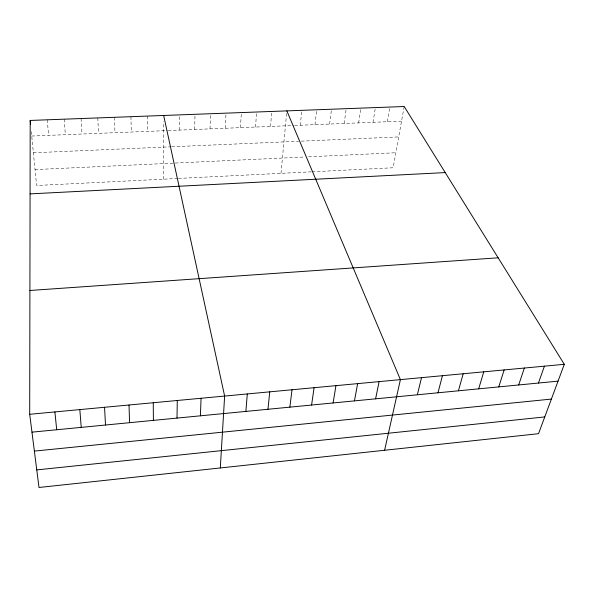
<?xml version="1.0" encoding="UTF-8"?>
<svg xmlns="http://www.w3.org/2000/svg" width="594" height="594" viewBox="0 0 594 594"><rect width="100%" height="100%" fill="white"/><g stroke="black" fill="none" stroke-linecap="round" stroke-linejoin="round"><path stroke-width="0.45" stroke-dasharray="2.97 2.23" d="M163.55 179.188L163.654 121.755M179.188 130.116L179.395 114.887M194.646 129.492L195.025 114.3M210.009 128.876L210.566 113.729M225.274 128.259L226.01 113.15M240.451 127.651L241.357 112.578M255.539 127.042L256.608 112.014M270.53 126.44L271.77 111.449M280.984 173.344L286.761 111.769M300.252 125.245L301.819 110.328M314.983 124.651L316.713 109.771M329.625 124.064L331.511 109.222M344.178 123.478L346.22 108.68M358.65 122.891L360.848 108.13M373.032 122.319L375.378 107.588M387.333 121.74L389.835 107.054M404.195 106.519L393.117 167.768L312.147 171.792M177.651 178.482L36.605 185.499L31.192 130.539M178.527 178.438L311.263 171.837M35.039 169.594L304.974 156.994M308.568 156.823L395.834 152.755M33.383 152.784L170.834 146.815M171.74 146.777L298.574 141.268M301.299 141.149L398.7 136.917M31.734 136.041L167.293 130.591M168.213 130.554L293.77 125.505M294.698 125.468L401.544 121.169M47.26 119.802L48.597 135.365M64.211 119.171L65.347 134.69M81.059 118.548L81.987 134.021M97.795 117.924L98.53 133.36M114.419 117.308L114.961 132.7M130.94 116.691L131.289 132.039M147.357 116.075L147.512 131.385"/><path stroke-width="0.89" d="M29.7 414.285L30.197 120.441L404.195 106.519L564.3 364.308L538.535 433.687L38.996 487.481L29.7 414.285L564.3 364.308M177.005 418.094L177.279 400.49M200.401 415.822L201.069 398.27M220.307 467.953L224.636 396.064L163.662 115.474M245.871 411.412L247.297 393.941M267.968 409.273L269.758 391.847M289.872 407.15L292.018 389.761M311.583 405.041L314.085 387.704M333.108 402.955L335.952 385.654M354.447 400.891L357.625 383.627M375.594 398.841L379.106 381.623M384.615 450.259L400.408 379.633L286.843 110.885M417.352 394.787L421.517 377.658M437.971 392.79L442.441 375.698M458.405 390.807L463.194 373.76M478.667 388.847L483.761 371.837M498.767 386.894L504.15 369.928M518.688 384.964L524.376 368.042M538.446 383.048L544.423 366.164M36.769 469.899L544.757 416.929M34.378 451.098L551.388 399.079M31.972 432.15L558.048 381.148M29.908 290.481L498.158 257.803M30.071 193.882L445.233 172.587M54.893 411.932L56.712 429.752M30.197 120.441L30.554 124.109M79.834 409.6L81.23 427.376M104.544 407.291L105.509 425.022M129.017 405.004L129.566 422.69M153.259 402.732L153.4 420.381"/></g></svg>
